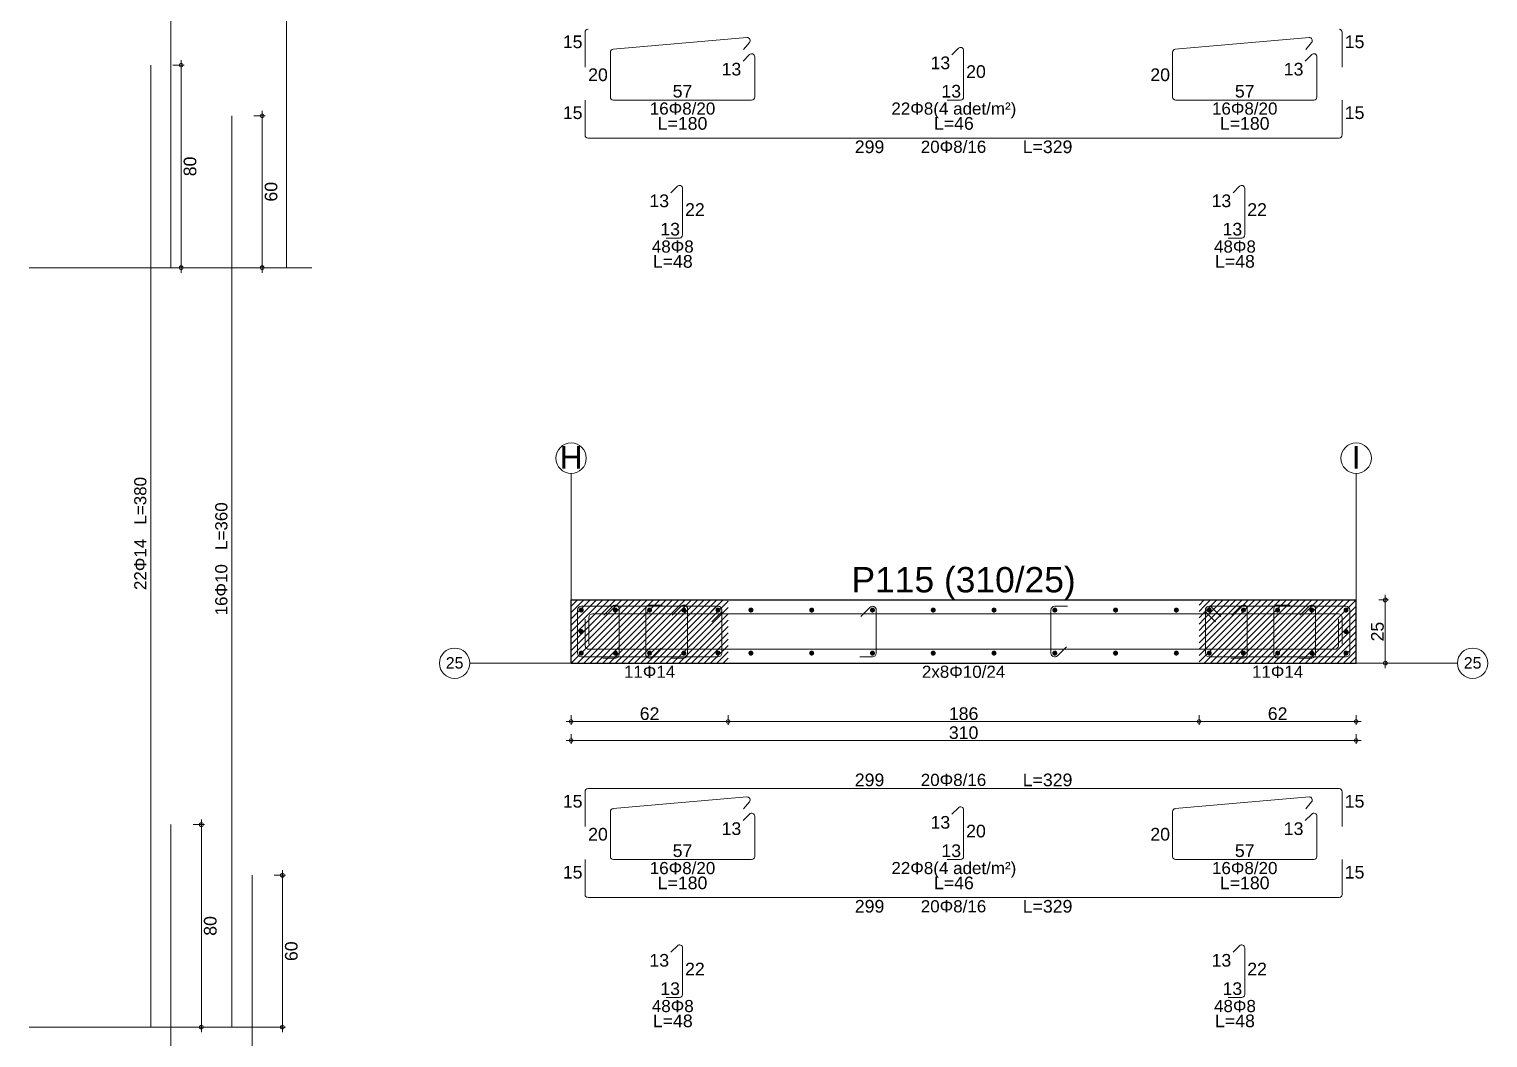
# Model space of a CAD drawing. Header units: millimetres. Extents: x 2232 to 85269, y -3593 to 5869.
# Drawn here: x 80490 to 81354, y -239 to 358 of the extents above; entities that cross this region are included whole.
import ezdxf

# ---------------------------------------------------------------- set-up
doc = ezdxf.new("R2010")
doc.units = ezdxf.units.MM
doc.linetypes.add('CENTER2', pattern=[112.5, 75, -12.5, 12.5, -12.5])
for name, color, linetype in [('Donatı Topl. Uzun. Yazısı', 7, 'Continuous'), ('Donatı Uz. Yazısı', 7, 'Continuous'), ('Donatı Yazısı', 7, 'Continuous'), ('Donatı Çizgisi', 7, 'Continuous'), ('Panel', 7, 'Continuous'), ('Standart', 7, 'Continuous'), ('Ölçülendirme', 7, 'Continuous')]:
    doc.layers.add(name, color=color, linetype=linetype)
doc.styles.add('arial_1_18', font='arial.ttf', dxfattribs={"height": 0.2})

# ---------------------------------------------------------------- blocks, each defined once
blk = doc.blocks.new('IDE824Entity7259')
at = {"layer": 'Donatı Çizgisi', "linetype": 'Continuous', "lineweight": 5}
h = blk.add_hatch(color=5, dxfattribs=at)
edge = h.paths.add_edge_path(flags=0)
edge.add_arc((11958.43, 1110), 1, 0, 360)
h = blk.add_hatch(color=5, dxfattribs=at)
edge = h.paths.add_edge_path(flags=0)
edge.add_arc((11971.93, 1110), 1, 0, 360)
h = blk.add_hatch(color=5, dxfattribs=at)
edge = h.paths.add_edge_path(flags=0)
edge.add_arc((11985.43, 1110), 1, 0, 360)
h = blk.add_hatch(color=5, dxfattribs=at)
edge = h.paths.add_edge_path(flags=0)
edge.add_arc((11998.93, 1110), 1, 0, 360)
h = blk.add_hatch(color=5, dxfattribs=at)
edge = h.paths.add_edge_path(flags=0)
edge.add_arc((12012.43, 1110), 1, 0, 360)
h = blk.add_hatch(color=5, dxfattribs=at)
edge = h.paths.add_edge_path(flags=0)
edge.add_arc((12025.43, 1110), 1, 0, 360)
h = blk.add_hatch(color=5, dxfattribs=at)
edge = h.paths.add_edge_path(flags=0)
edge.add_arc((12049.43, 1110), 1, 0, 360)
h = blk.add_hatch(color=5, dxfattribs=at)
edge = h.paths.add_edge_path(flags=0)
edge.add_arc((12073.43, 1110), 1, 0, 360)
h = blk.add_hatch(color=5, dxfattribs=at)
edge = h.paths.add_edge_path(flags=0)
edge.add_arc((12097.43, 1110), 1, 0, 360)
h = blk.add_hatch(color=5, dxfattribs=at)
edge = h.paths.add_edge_path(flags=0)
edge.add_arc((12121.43, 1110), 1, 0, 360)
h = blk.add_hatch(color=5, dxfattribs=at)
edge = h.paths.add_edge_path(flags=0)
edge.add_arc((12145.43, 1110), 1, 0, 360)
h = blk.add_hatch(color=5, dxfattribs=at)
edge = h.paths.add_edge_path(flags=0)
edge.add_arc((12169.43, 1110), 1, 0, 360)
h = blk.add_hatch(color=5, dxfattribs=at)
edge = h.paths.add_edge_path(flags=0)
edge.add_arc((12193.43, 1110), 1, 0, 360)
h = blk.add_hatch(color=5, dxfattribs=at)
edge = h.paths.add_edge_path(flags=0)
edge.add_arc((12206.43, 1110), 1, 0, 360)
h = blk.add_hatch(color=5, dxfattribs=at)
edge = h.paths.add_edge_path(flags=0)
edge.add_arc((12219.93, 1110), 1, 0, 360)
h = blk.add_hatch(color=5, dxfattribs=at)
edge = h.paths.add_edge_path(flags=0)
edge.add_arc((12233.43, 1110), 1, 0, 360)
h = blk.add_hatch(color=5, dxfattribs=at)
edge = h.paths.add_edge_path(flags=0)
edge.add_arc((12246.93, 1110), 1, 0, 360)
h = blk.add_hatch(color=5, dxfattribs=at)
edge = h.paths.add_edge_path(flags=0)
edge.add_arc((12260.43, 1110), 1, 0, 360)
h = blk.add_hatch(color=5, dxfattribs=at)
edge = h.paths.add_edge_path(flags=0)
edge.add_arc((11958.43, 1101.5), 1, 0, 360)
h = blk.add_hatch(color=5, dxfattribs=at)
edge = h.paths.add_edge_path(flags=0)
edge.add_arc((12260.43, 1101.5), 1, 0, 360)
h = blk.add_hatch(color=5, dxfattribs=at)
edge = h.paths.add_edge_path(flags=0)
edge.add_arc((11958.43, 1093), 1, 0, 360)
h = blk.add_hatch(color=5, dxfattribs=at)
edge = h.paths.add_edge_path(flags=0)
edge.add_arc((11971.93, 1093), 1, 0, 360)
h = blk.add_hatch(color=5, dxfattribs=at)
edge = h.paths.add_edge_path(flags=0)
edge.add_arc((11985.43, 1093), 1, 0, 360)
h = blk.add_hatch(color=5, dxfattribs=at)
edge = h.paths.add_edge_path(flags=0)
edge.add_arc((11998.93, 1093), 1, 0, 360)
h = blk.add_hatch(color=5, dxfattribs=at)
edge = h.paths.add_edge_path(flags=0)
edge.add_arc((12012.43, 1093), 1, 0, 360)
h = blk.add_hatch(color=5, dxfattribs=at)
edge = h.paths.add_edge_path(flags=0)
edge.add_arc((12025.43, 1093), 1, 0, 360)
h = blk.add_hatch(color=5, dxfattribs=at)
edge = h.paths.add_edge_path(flags=0)
edge.add_arc((12049.43, 1093), 1, 0, 360)
h = blk.add_hatch(color=5, dxfattribs=at)
edge = h.paths.add_edge_path(flags=0)
edge.add_arc((12073.43, 1093), 1, 0, 360)
h = blk.add_hatch(color=5, dxfattribs=at)
edge = h.paths.add_edge_path(flags=0)
edge.add_arc((12097.43, 1093), 1, 0, 360)
h = blk.add_hatch(color=5, dxfattribs=at)
edge = h.paths.add_edge_path(flags=0)
edge.add_arc((12121.43, 1093), 1, 0, 360)
h = blk.add_hatch(color=5, dxfattribs=at)
edge = h.paths.add_edge_path(flags=0)
edge.add_arc((12145.43, 1093), 1, 0, 360)
h = blk.add_hatch(color=5, dxfattribs=at)
edge = h.paths.add_edge_path(flags=0)
edge.add_arc((12169.43, 1093), 1, 0, 360)
h = blk.add_hatch(color=5, dxfattribs=at)
edge = h.paths.add_edge_path(flags=0)
edge.add_arc((12193.43, 1093), 1, 0, 360)
h = blk.add_hatch(color=5, dxfattribs=at)
edge = h.paths.add_edge_path(flags=0)
edge.add_arc((12206.43, 1093), 1, 0, 360)
h = blk.add_hatch(color=5, dxfattribs=at)
edge = h.paths.add_edge_path(flags=0)
edge.add_arc((12219.93, 1093), 1, 0, 360)
h = blk.add_hatch(color=5, dxfattribs=at)
edge = h.paths.add_edge_path(flags=0)
edge.add_arc((12233.43, 1093), 1, 0, 360)
h = blk.add_hatch(color=5, dxfattribs=at)
edge = h.paths.add_edge_path(flags=0)
edge.add_arc((12246.93, 1093), 1, 0, 360)
h = blk.add_hatch(color=5, dxfattribs=at)
edge = h.paths.add_edge_path(flags=0)
edge.add_arc((12260.43, 1093), 1, 0, 360)
at = {"layer": 'Donatı Çizgisi', "color": 5, "linetype": 'Continuous', "lineweight": 5}
for points in [[(11796.43, 1245.24), (11796.43, 1540.24)], [(11842.03, 1245.24), (11842.03, 1540.24)], [(11788.43, 945.24), (11788.43, 1325.24)], [(11820.43, 945.24), (11820.43, 1305.24)], [(11796.43, 545.24), (11796.43, 1025.24)], [(11828.43, 545.24), (11828.43, 1005.24)]]:
    blk.add_lwpolyline(points, dxfattribs=at)
at = {"layer": 'Donatı Çizgisi', "color": 1, "linetype": 'Continuous', "lineweight": 5}
for points in [[(11959.93, 1324.46), (11959.93, 1338.26)], [(12258.93, 1324.46), (12258.93, 1338.26)], [(11971.02, 1331.56), (12023.82, 1336.19)], [(12022.53, 1331.46), (12024.85, 1334.22)], [(12104.83, 1329.36), (12107.38, 1331.91)], [(12109.43, 1312.66), (12109.43, 1331.06)], [(12193.02, 1331.56), (12245.82, 1336.19)], [(12244.53, 1331.46), (12246.85, 1334.22)], [(11969.93, 1312.66), (11969.93, 1330.36)], [(12022.33, 1326.86), (12024.88, 1329.41)], [(12026.93, 1312.66), (12026.93, 1328.56)], [(12191.93, 1312.66), (12191.93, 1330.36)], [(12244.33, 1326.86), (12246.88, 1329.41)], [(12248.93, 1312.66), (12248.93, 1328.56)], [(11959.93, 1297.66), (11959.93, 1311.46)], [(11971.13, 1311.46), (12025.73, 1311.46)], [(12102.93, 1311.46), (12108.23, 1311.46)], [(12193.13, 1311.46), (12247.73, 1311.46)], [(12258.93, 1297.66), (12258.93, 1311.46)], [(11961.13, 1296.46), (12257.73, 1296.46)], [(11993.83, 1274.86), (11996.38, 1277.41)], [(11998.43, 1258.16), (11998.43, 1276.56)], [(12215.83, 1274.86), (12218.38, 1277.41)], [(12220.43, 1258.16), (12220.43, 1276.56)], [(11991.93, 1256.96), (11997.23, 1256.96)], [(12213.93, 1256.96), (12219.23, 1256.96)], [(11985.43, 1112), (11990.43, 1112)], [(12233.43, 1112), (12238.43, 1112)], [(11956.93, 1093), (11956.93, 1110)], [(11958.43, 1111.5), (12012.43, 1111.5)], [(11959.93, 1096), (11959.93, 1106.4)], [(11961.43, 1096.6), (11961.43, 1107)], [(11962.93, 1108.5), (12257.43, 1108.5)], [(11967.33, 1108.03), (11970.86, 1111.56)], [(11973.43, 1092.5), (11973.43, 1110.5)], [(11983.93, 1092.5), (11983.93, 1110.5)], [(11994.33, 1108.03), (11997.86, 1111.56)], [(12000.43, 1092.5), (12000.43, 1110.5)], [(12007.83, 1107.53), (12011.36, 1111.06)], [(12009.95, 1105.4), (12013.49, 1108.94)], [(12013.93, 1093), (12013.93, 1110)], [(12068.83, 1107.53), (12072.36, 1111.06)], [(12074.93, 1093), (12074.93, 1110)], [(12143.93, 1093), (12143.93, 1110)], [(12145.43, 1111.5), (12150.43, 1111.5)], [(12204.93, 1093), (12204.93, 1110)], [(12205.36, 1108.94), (12208.9, 1105.4)], [(12206.43, 1111.5), (12260.43, 1111.5)], [(12207.49, 1111.06), (12211.02, 1107.53)], [(12215.33, 1108.03), (12218.86, 1111.56)], [(12221.43, 1092.5), (12221.43, 1110.5)], [(12231.93, 1092.5), (12231.93, 1110.5)], [(12242.33, 1108.03), (12245.86, 1111.56)], [(12248.43, 1092.5), (12248.43, 1110.5)], [(12257.43, 1096), (12257.43, 1106.4)], [(12258.93, 1096.6), (12258.93, 1107)], [(12261.93, 1093), (12261.93, 1110)], [(11961.43, 1094.5), (12255.93, 1094.5)], [(11986.49, 1091.44), (11990.02, 1094.97)], [(12146.49, 1091.94), (12150.02, 1095.47)], [(12234.49, 1091.44), (12238.02, 1094.97)], [(11958.43, 1091.5), (12012.43, 1091.5)], [(11966.93, 1091), (11971.93, 1091)], [(11993.93, 1091), (11998.93, 1091)], [(12068.43, 1091.5), (12073.43, 1091.5)], [(12206.43, 1091.5), (12260.43, 1091.5)], [(12214.93, 1091), (12219.93, 1091)], [(12241.93, 1091), (12246.93, 1091)], [(11959.93, 1024.46), (11959.93, 1038.26)], [(11961.13, 1039.46), (12257.73, 1039.46)], [(12258.93, 1024.46), (12258.93, 1038.26)], [(11971.02, 1031.56), (12023.82, 1036.19)], [(12022.53, 1031.46), (12024.85, 1034.22)], [(12104.83, 1029.36), (12107.38, 1031.91)], [(12109.43, 1012.66), (12109.43, 1031.06)], [(12193.02, 1031.56), (12245.82, 1036.19)], [(12244.53, 1031.46), (12246.85, 1034.22)], [(11969.93, 1012.66), (11969.93, 1030.36)], [(12022.33, 1026.86), (12024.88, 1029.41)], [(12026.93, 1012.66), (12026.93, 1028.56)], [(12191.93, 1012.66), (12191.93, 1030.36)], [(12244.33, 1026.86), (12246.88, 1029.41)], [(12248.93, 1012.66), (12248.93, 1028.56)], [(11959.93, 997.66), (11959.93, 1011.46)], [(11971.13, 1011.46), (12025.73, 1011.46)], [(12102.93, 1011.46), (12108.23, 1011.46)], [(12193.13, 1011.46), (12247.73, 1011.46)], [(12258.93, 997.66), (12258.93, 1011.46)], [(11961.13, 996.46), (12257.73, 996.46)], [(11993.83, 974.86), (11996.38, 977.41)], [(11998.43, 958.16), (11998.43, 976.56)], [(12215.83, 974.86), (12218.38, 977.41)], [(12220.43, 958.16), (12220.43, 976.56)], [(11991.93, 956.96), (11997.23, 956.96)], [(12213.93, 956.96), (12219.23, 956.96)]]:
    blk.add_lwpolyline(points, dxfattribs=at)
for centre, radius, start, end in [((11961.13, 1338.26), 1.2, 90, 180), ((12257.73, 1338.26), 1.2, 0, 90), ((11971.13, 1330.36), 1.2, 95.01311, 180), ((12023.93, 1334.99), 1.2, 320.01311, 95.01311), ((12108.23, 1331.06), 1.2, 0, 135), ((12193.13, 1330.36), 1.2, 95.01311, 180), ((12245.93, 1334.99), 1.2, 320.01311, 95.01311), ((12025.73, 1328.56), 1.2, 0, 135), ((12247.73, 1328.56), 1.2, 0, 135), ((11971.13, 1312.66), 1.2, 180, 270), ((12025.73, 1312.66), 1.2, 270, 0), ((12108.23, 1312.66), 1.2, 270, 0), ((12193.13, 1312.66), 1.2, 180, 270), ((12247.73, 1312.66), 1.2, 270, 0), ((11961.13, 1297.66), 1.2, 180, 270), ((12257.73, 1297.66), 1.2, 270, 0), ((11997.23, 1276.56), 1.2, 0, 135), ((12219.23, 1276.56), 1.2, 0, 135), ((11997.23, 1258.16), 1.2, 270, 0), ((12219.23, 1258.16), 1.2, 270, 0), ((11971.93, 1110.5), 1.5, 0, 135), ((11985.43, 1110.5), 1.5, 90, 180), ((11998.93, 1110.5), 1.5, 0, 135), ((12219.93, 1110.5), 1.5, 0, 135), ((12233.43, 1110.5), 1.5, 90, 180), ((12246.93, 1110.5), 1.5, 0, 135), ((11958.43, 1110), 1.5, 90, 180), ((11962.93, 1107), 1.5, 90, 180), ((12012.43, 1110), 1.5, 360, 135), ((12012.43, 1110), 1.5, 315, 90), ((12073.43, 1110), 1.5, 0, 135), ((12145.43, 1110), 1.5, 90, 180), ((12206.43, 1110), 1.5, 90, 225), ((12206.43, 1110), 1.5, 45, 180), ((12257.43, 1107), 1.5, 0, 90), ((12260.43, 1110), 1.5, 0, 90), ((11961.43, 1096), 1.5, 180, 270), ((12255.93, 1096), 1.5, 270, 0), ((11958.43, 1093), 1.5, 180, 270), ((11971.93, 1092.5), 1.5, 270, 0), ((11985.43, 1092.5), 1.5, 180, 315), ((11998.93, 1092.5), 1.5, 270, 0), ((12012.43, 1093), 1.5, 270, 360), ((12073.43, 1093), 1.5, 270, 0), ((12145.43, 1093), 1.5, 180, 315), ((12206.43, 1093), 1.5, 180, 270), ((12219.93, 1092.5), 1.5, 270, 0), ((12233.43, 1092.5), 1.5, 180, 315), ((12246.93, 1092.5), 1.5, 270, 0), ((12260.43, 1093), 1.5, 270, 0), ((11961.13, 1038.26), 1.2, 90, 180), ((12257.73, 1038.26), 1.2, 0, 90), ((11971.13, 1030.36), 1.2, 95.01311, 180), ((12023.93, 1034.99), 1.2, 320.01311, 95.01311), ((12108.23, 1031.06), 1.2, 0, 135), ((12193.13, 1030.36), 1.2, 95.01311, 180), ((12245.93, 1034.99), 1.2, 320.01311, 95.01311), ((12025.73, 1028.56), 1.2, 0, 135), ((12247.73, 1028.56), 1.2, 0, 135), ((11971.13, 1012.66), 1.2, 180, 270), ((12025.73, 1012.66), 1.2, 270, 0), ((12108.23, 1012.66), 1.2, 270, 0), ((12193.13, 1012.66), 1.2, 180, 270), ((12247.73, 1012.66), 1.2, 270, 0), ((11961.13, 997.66), 1.2, 180, 270), ((12257.73, 997.66), 1.2, 270, 0), ((11997.23, 976.56), 1.2, 0, 135), ((12219.23, 976.56), 1.2, 0, 135), ((11997.23, 958.16), 1.2, 270, 0), ((12219.23, 958.16), 1.2, 270, 0)]:
    blk.add_arc(centre, radius, start, end, dxfattribs=at)
at = {"layer": 'Panel', "color": 1, "linetype": 'Continuous', "lineweight": 5}
for points in [[(11740.43, 1245.24), (11852.03, 1245.24)], [(11740.43, 945.24), (11840.43, 945.24)]]:
    blk.add_lwpolyline(points, dxfattribs=at)
at = {"layer": 'Panel', "color": 250, "linetype": 'CENTER2', "lineweight": 5}
for points in [[(11954.43, 1114), (11954.43, 1164)], [(12264.43, 1114), (12264.43, 1164)], [(11914.43, 1089), (11954.43, 1089)], [(12264.43, 1089), (12304.43, 1089)]]:
    blk.add_lwpolyline(points, dxfattribs=at)
at = {"layer": 'Panel', "color": 251, "linetype": 'Continuous', "lineweight": -3}
for points in [[(11954.43, 1109), (11959.43, 1114)], [(11954.43, 1111.5), (11956.93, 1114)], [(11959.43, 1109), (11964.43, 1114)], [(11959.43, 1111.5), (11961.93, 1114)], [(11964.43, 1109), (11969.43, 1114)], [(11964.43, 1111.5), (11966.93, 1114)], [(11969.43, 1109), (11974.43, 1114)], [(11969.43, 1111.5), (11971.93, 1114)], [(11974.43, 1109), (11979.43, 1114)], [(11974.43, 1111.5), (11976.93, 1114)], [(11979.43, 1109), (11984.43, 1114)], [(11979.43, 1111.5), (11981.93, 1114)], [(11984.43, 1109), (11989.43, 1114)], [(11984.43, 1111.5), (11986.93, 1114)], [(11989.43, 1109), (11994.43, 1114)], [(11989.43, 1111.5), (11991.93, 1114)], [(11994.43, 1109), (11999.43, 1114)], [(11994.43, 1111.5), (11996.93, 1114)], [(11999.43, 1109), (12004.43, 1114)], [(11999.43, 1111.5), (12001.93, 1114)], [(12004.43, 1109), (12009.43, 1114)], [(12004.43, 1111.5), (12006.93, 1114)], [(12009.43, 1109), (12014.43, 1114)], [(12009.43, 1111.5), (12011.93, 1114)], [(12014.43, 1111.5), (12016.43, 1113.5)], [(12202.43, 1112), (12204.43, 1114)], [(12204.43, 1109), (12209.43, 1114)], [(12204.43, 1111.5), (12206.93, 1114)], [(12209.43, 1109), (12214.43, 1114)], [(12209.43, 1111.5), (12211.93, 1114)], [(12214.43, 1109), (12219.43, 1114)], [(12214.43, 1111.5), (12216.93, 1114)], [(12219.43, 1109), (12224.43, 1114)], [(12219.43, 1111.5), (12221.93, 1114)], [(12224.43, 1109), (12229.43, 1114)], [(12224.43, 1111.5), (12226.93, 1114)], [(12229.43, 1109), (12234.43, 1114)], [(12229.43, 1111.5), (12231.93, 1114)], [(12234.43, 1109), (12239.43, 1114)], [(12234.43, 1111.5), (12236.93, 1114)], [(12239.43, 1109), (12244.43, 1114)], [(12239.43, 1111.5), (12241.93, 1114)], [(12244.43, 1109), (12249.43, 1114)], [(12244.43, 1111.5), (12246.93, 1114)], [(12249.43, 1109), (12254.43, 1114)], [(12249.43, 1111.5), (12251.93, 1114)], [(12254.43, 1109), (12259.43, 1114)], [(12254.43, 1111.5), (12256.93, 1114)], [(12259.43, 1109), (12264.43, 1114)], [(12259.43, 1111.5), (12261.93, 1114)], [(11954.43, 1104), (11959.43, 1109)], [(11954.43, 1106.5), (11956.93, 1109)], [(11956.93, 1109), (11959.43, 1111.5)], [(11956.93, 1104), (11959.43, 1106.5)], [(11959.43, 1104), (11964.43, 1109)], [(11959.43, 1106.5), (11961.93, 1109)], [(11961.93, 1109), (11964.43, 1111.5)], [(11961.93, 1104), (11964.43, 1106.5)], [(11964.43, 1104), (11969.43, 1109)], [(11964.43, 1106.5), (11966.93, 1109)], [(11966.93, 1109), (11969.43, 1111.5)], [(11966.93, 1104), (11969.43, 1106.5)], [(11969.43, 1104), (11974.43, 1109)], [(11969.43, 1106.5), (11971.93, 1109)], [(11971.93, 1109), (11974.43, 1111.5)], [(11971.93, 1104), (11974.43, 1106.5)], [(11974.43, 1104), (11979.43, 1109)], [(11974.43, 1106.5), (11976.93, 1109)], [(11976.93, 1109), (11979.43, 1111.5)], [(11976.93, 1104), (11979.43, 1106.5)], [(11979.43, 1104), (11984.43, 1109)], [(11979.43, 1106.5), (11981.93, 1109)], [(11981.93, 1109), (11984.43, 1111.5)], [(11981.93, 1104), (11984.43, 1106.5)], [(11984.43, 1104), (11989.43, 1109)], [(11984.43, 1106.5), (11986.93, 1109)], [(11986.93, 1109), (11989.43, 1111.5)], [(11986.93, 1104), (11989.43, 1106.5)], [(11989.43, 1104), (11994.43, 1109)], [(11989.43, 1106.5), (11991.93, 1109)], [(11991.93, 1109), (11994.43, 1111.5)], [(11991.93, 1104), (11994.43, 1106.5)], [(11994.43, 1104), (11999.43, 1109)], [(11994.43, 1106.5), (11996.93, 1109)], [(11996.93, 1109), (11999.43, 1111.5)], [(11996.93, 1104), (11999.43, 1106.5)], [(11999.43, 1104), (12004.43, 1109)], [(11999.43, 1106.5), (12001.93, 1109)], [(12001.93, 1109), (12004.43, 1111.5)], [(12001.93, 1104), (12004.43, 1106.5)], [(12004.43, 1104), (12009.43, 1109)], [(12004.43, 1106.5), (12006.93, 1109)], [(12006.93, 1109), (12009.43, 1111.5)], [(12006.93, 1104), (12009.43, 1106.5)], [(12009.43, 1104), (12014.43, 1109)], [(12009.43, 1106.5), (12011.93, 1109)], [(12011.93, 1109), (12014.43, 1111.5)], [(12011.93, 1104), (12014.43, 1106.5)], [(12014.43, 1109), (12016.43, 1111)], [(12014.43, 1106.5), (12016.43, 1108.5)], [(12014.43, 1104), (12016.43, 1106)], [(12202.43, 1109.5), (12204.43, 1111.5)], [(12202.43, 1107), (12204.43, 1109)], [(12202.43, 1104.5), (12204.43, 1106.5)], [(12204.43, 1104), (12209.43, 1109)], [(12204.43, 1106.5), (12206.93, 1109)], [(12206.93, 1109), (12209.43, 1111.5)], [(12206.93, 1104), (12209.43, 1106.5)], [(12209.43, 1104), (12214.43, 1109)], [(12209.43, 1106.5), (12211.93, 1109)], [(12211.93, 1109), (12214.43, 1111.5)], [(12211.93, 1104), (12214.43, 1106.5)], [(12214.43, 1104), (12219.43, 1109)], [(12214.43, 1106.5), (12216.93, 1109)], [(12216.93, 1109), (12219.43, 1111.5)], [(12216.93, 1104), (12219.43, 1106.5)], [(12219.43, 1104), (12224.43, 1109)], [(12219.43, 1106.5), (12221.93, 1109)], [(12221.93, 1109), (12224.43, 1111.5)], [(12221.93, 1104), (12224.43, 1106.5)], [(12224.43, 1104), (12229.43, 1109)], [(12224.43, 1106.5), (12226.93, 1109)], [(12226.93, 1109), (12229.43, 1111.5)], [(12226.93, 1104), (12229.43, 1106.5)], [(12229.43, 1104), (12234.43, 1109)], [(12229.43, 1106.5), (12231.93, 1109)], [(12231.93, 1109), (12234.43, 1111.5)], [(12231.93, 1104), (12234.43, 1106.5)], [(12234.43, 1104), (12239.43, 1109)], [(12234.43, 1106.5), (12236.93, 1109)], [(12236.93, 1109), (12239.43, 1111.5)], [(12236.93, 1104), (12239.43, 1106.5)], [(12239.43, 1104), (12244.43, 1109)], [(12239.43, 1106.5), (12241.93, 1109)], [(12241.93, 1109), (12244.43, 1111.5)], [(12241.93, 1104), (12244.43, 1106.5)], [(12244.43, 1104), (12249.43, 1109)], [(12244.43, 1106.5), (12246.93, 1109)], [(12246.93, 1109), (12249.43, 1111.5)], [(12246.93, 1104), (12249.43, 1106.5)], [(12249.43, 1104), (12254.43, 1109)], [(12249.43, 1106.5), (12251.93, 1109)], [(12251.93, 1109), (12254.43, 1111.5)], [(12251.93, 1104), (12254.43, 1106.5)], [(12254.43, 1104), (12259.43, 1109)], [(12254.43, 1106.5), (12256.93, 1109)], [(12256.93, 1109), (12259.43, 1111.5)], [(12256.93, 1104), (12259.43, 1106.5)], [(12259.43, 1104), (12264.43, 1109)], [(12259.43, 1106.5), (12261.93, 1109)], [(12261.93, 1109), (12264.43, 1111.5)], [(12261.93, 1104), (12264.43, 1106.5)], [(11954.43, 1099), (11959.43, 1104)], [(11954.43, 1101.5), (11956.93, 1104)], [(11956.93, 1099), (11959.43, 1101.5)], [(11959.43, 1099), (11964.43, 1104)], [(11959.43, 1101.5), (11961.93, 1104)], [(11961.93, 1099), (11964.43, 1101.5)], [(11964.43, 1099), (11969.43, 1104)], [(11964.43, 1101.5), (11966.93, 1104)], [(11966.93, 1099), (11969.43, 1101.5)], [(11969.43, 1099), (11974.43, 1104)], [(11969.43, 1101.5), (11971.93, 1104)], [(11971.93, 1099), (11974.43, 1101.5)], [(11974.43, 1099), (11979.43, 1104)], [(11974.43, 1101.5), (11976.93, 1104)], [(11976.93, 1099), (11979.43, 1101.5)], [(11979.43, 1099), (11984.43, 1104)], [(11979.43, 1101.5), (11981.93, 1104)], [(11981.93, 1099), (11984.43, 1101.5)], [(11984.43, 1099), (11989.43, 1104)], [(11984.43, 1101.5), (11986.93, 1104)], [(11986.93, 1099), (11989.43, 1101.5)], [(11989.43, 1099), (11994.43, 1104)], [(11989.43, 1101.5), (11991.93, 1104)], [(11991.93, 1099), (11994.43, 1101.5)], [(11994.43, 1099), (11999.43, 1104)], [(11994.43, 1101.5), (11996.93, 1104)], [(11996.93, 1099), (11999.43, 1101.5)], [(11999.43, 1099), (12004.43, 1104)], [(11999.43, 1101.5), (12001.93, 1104)], [(12001.93, 1099), (12004.43, 1101.5)], [(12004.43, 1099), (12009.43, 1104)], [(12004.43, 1101.5), (12006.93, 1104)], [(12006.93, 1099), (12009.43, 1101.5)], [(12009.43, 1099), (12014.43, 1104)], [(12009.43, 1101.5), (12011.93, 1104)], [(12011.93, 1099), (12014.43, 1101.5)], [(12014.43, 1101.5), (12016.43, 1103.5)], [(12014.43, 1099), (12016.43, 1101)], [(12202.43, 1102), (12204.43, 1104)], [(12202.43, 1099.5), (12204.43, 1101.5)], [(12204.43, 1099), (12209.43, 1104)], [(12204.43, 1101.5), (12206.93, 1104)], [(12206.93, 1099), (12209.43, 1101.5)], [(12209.43, 1099), (12214.43, 1104)], [(12209.43, 1101.5), (12211.93, 1104)], [(12211.93, 1099), (12214.43, 1101.5)], [(12214.43, 1099), (12219.43, 1104)], [(12214.43, 1101.5), (12216.93, 1104)], [(12216.93, 1099), (12219.43, 1101.5)], [(12219.43, 1099), (12224.43, 1104)], [(12219.43, 1101.5), (12221.93, 1104)], [(12221.93, 1099), (12224.43, 1101.5)], [(12224.43, 1099), (12229.43, 1104)], [(12224.43, 1101.5), (12226.93, 1104)], [(12226.93, 1099), (12229.43, 1101.5)], [(12229.43, 1099), (12234.43, 1104)], [(12229.43, 1101.5), (12231.93, 1104)], [(12231.93, 1099), (12234.43, 1101.5)], [(12234.43, 1099), (12239.43, 1104)], [(12234.43, 1101.5), (12236.93, 1104)], [(12236.93, 1099), (12239.43, 1101.5)], [(12239.43, 1099), (12244.43, 1104)], [(12239.43, 1101.5), (12241.93, 1104)], [(12241.93, 1099), (12244.43, 1101.5)], [(12244.43, 1099), (12249.43, 1104)], [(12244.43, 1101.5), (12246.93, 1104)], [(12246.93, 1099), (12249.43, 1101.5)], [(12249.43, 1099), (12254.43, 1104)], [(12249.43, 1101.5), (12251.93, 1104)], [(12251.93, 1099), (12254.43, 1101.5)], [(12254.43, 1099), (12259.43, 1104)], [(12254.43, 1101.5), (12256.93, 1104)], [(12256.93, 1099), (12259.43, 1101.5)], [(12259.43, 1099), (12264.43, 1104)], [(12259.43, 1101.5), (12261.93, 1104)], [(12261.93, 1099), (12264.43, 1101.5)], [(11954.43, 1094), (11959.43, 1099)], [(11954.43, 1096.5), (11956.93, 1099)], [(11956.93, 1094), (11959.43, 1096.5)], [(11959.43, 1094), (11964.43, 1099)], [(11959.43, 1096.5), (11961.93, 1099)], [(11961.93, 1094), (11964.43, 1096.5)], [(11964.43, 1094), (11969.43, 1099)], [(11964.43, 1096.5), (11966.93, 1099)], [(11966.93, 1094), (11969.43, 1096.5)], [(11969.43, 1094), (11974.43, 1099)], [(11969.43, 1096.5), (11971.93, 1099)], [(11971.93, 1094), (11974.43, 1096.5)], [(11974.43, 1094), (11979.43, 1099)], [(11974.43, 1096.5), (11976.93, 1099)], [(11976.93, 1094), (11979.43, 1096.5)], [(11979.43, 1094), (11984.43, 1099)], [(11979.43, 1096.5), (11981.93, 1099)], [(11981.93, 1094), (11984.43, 1096.5)], [(11984.43, 1094), (11989.43, 1099)], [(11984.43, 1096.5), (11986.93, 1099)], [(11986.93, 1094), (11989.43, 1096.5)], [(11989.43, 1094), (11994.43, 1099)], [(11989.43, 1096.5), (11991.93, 1099)], [(11991.93, 1094), (11994.43, 1096.5)], [(11994.43, 1094), (11999.43, 1099)], [(11994.43, 1096.5), (11996.93, 1099)], [(11996.93, 1094), (11999.43, 1096.5)], [(11999.43, 1094), (12004.43, 1099)], [(11999.43, 1096.5), (12001.93, 1099)], [(12001.93, 1094), (12004.43, 1096.5)], [(12004.43, 1094), (12009.43, 1099)], [(12004.43, 1096.5), (12006.93, 1099)], [(12006.93, 1094), (12009.43, 1096.5)], [(12009.43, 1094), (12014.43, 1099)], [(12009.43, 1096.5), (12011.93, 1099)], [(12011.93, 1094), (12014.43, 1096.5)], [(12014.43, 1096.5), (12016.43, 1098.5)], [(12014.43, 1094), (12016.43, 1096)], [(12202.43, 1097), (12204.43, 1099)], [(12202.43, 1094.5), (12204.43, 1096.5)], [(12204.43, 1094), (12209.43, 1099)], [(12204.43, 1096.5), (12206.93, 1099)], [(12206.93, 1094), (12209.43, 1096.5)], [(12209.43, 1094), (12214.43, 1099)], [(12209.43, 1096.5), (12211.93, 1099)], [(12211.93, 1094), (12214.43, 1096.5)], [(12214.43, 1094), (12219.43, 1099)], [(12214.43, 1096.5), (12216.93, 1099)], [(12216.93, 1094), (12219.43, 1096.5)], [(12219.43, 1094), (12224.43, 1099)], [(12219.43, 1096.5), (12221.93, 1099)], [(12221.93, 1094), (12224.43, 1096.5)], [(12224.43, 1094), (12229.43, 1099)], [(12224.43, 1096.5), (12226.93, 1099)], [(12226.93, 1094), (12229.43, 1096.5)], [(12229.43, 1094), (12234.43, 1099)], [(12229.43, 1096.5), (12231.93, 1099)], [(12231.93, 1094), (12234.43, 1096.5)], [(12234.43, 1094), (12239.43, 1099)], [(12234.43, 1096.5), (12236.93, 1099)], [(12236.93, 1094), (12239.43, 1096.5)], [(12239.43, 1094), (12244.43, 1099)], [(12239.43, 1096.5), (12241.93, 1099)], [(12241.93, 1094), (12244.43, 1096.5)], [(12244.43, 1094), (12249.43, 1099)], [(12244.43, 1096.5), (12246.93, 1099)], [(12246.93, 1094), (12249.43, 1096.5)], [(12249.43, 1094), (12254.43, 1099)], [(12249.43, 1096.5), (12251.93, 1099)], [(12251.93, 1094), (12254.43, 1096.5)], [(12254.43, 1094), (12259.43, 1099)], [(12254.43, 1096.5), (12256.93, 1099)], [(12256.93, 1094), (12259.43, 1096.5)], [(12259.43, 1094), (12264.43, 1099)], [(12259.43, 1096.5), (12261.93, 1099)], [(12261.93, 1094), (12264.43, 1096.5)], [(11954.43, 1089), (11959.43, 1094)], [(11954.43, 1091.5), (11956.93, 1094)], [(11956.93, 1089), (11959.43, 1091.5)], [(11959.43, 1089), (11964.43, 1094)], [(11959.43, 1091.5), (11961.93, 1094)], [(11961.93, 1089), (11964.43, 1091.5)], [(11964.43, 1089), (11969.43, 1094)], [(11964.43, 1091.5), (11966.93, 1094)], [(11966.93, 1089), (11969.43, 1091.5)], [(11969.43, 1089), (11974.43, 1094)], [(11969.43, 1091.5), (11971.93, 1094)], [(11971.93, 1089), (11974.43, 1091.5)], [(11974.43, 1089), (11979.43, 1094)], [(11974.43, 1091.5), (11976.93, 1094)], [(11976.93, 1089), (11979.43, 1091.5)], [(11979.43, 1089), (11984.43, 1094)], [(11979.43, 1091.5), (11981.93, 1094)], [(11981.93, 1089), (11984.43, 1091.5)], [(11984.43, 1089), (11989.43, 1094)], [(11984.43, 1091.5), (11986.93, 1094)], [(11986.93, 1089), (11989.43, 1091.5)], [(11989.43, 1089), (11994.43, 1094)], [(11989.43, 1091.5), (11991.93, 1094)], [(11991.93, 1089), (11994.43, 1091.5)], [(11994.43, 1089), (11999.43, 1094)], [(11994.43, 1091.5), (11996.93, 1094)], [(11996.93, 1089), (11999.43, 1091.5)], [(11999.43, 1089), (12004.43, 1094)], [(11999.43, 1091.5), (12001.93, 1094)], [(12001.93, 1089), (12004.43, 1091.5)], [(12004.43, 1089), (12009.43, 1094)], [(12004.43, 1091.5), (12006.93, 1094)], [(12006.93, 1089), (12009.43, 1091.5)], [(12009.43, 1089), (12014.43, 1094)], [(12009.43, 1091.5), (12011.93, 1094)], [(12011.93, 1089), (12014.43, 1091.5)], [(12014.43, 1091.5), (12016.43, 1093.5)], [(12014.43, 1089), (12016.43, 1091)], [(12202.43, 1092), (12204.43, 1094)], [(12202.43, 1089.5), (12204.43, 1091.5)], [(12204.43, 1089), (12209.43, 1094)], [(12204.43, 1091.5), (12206.93, 1094)], [(12206.93, 1089), (12209.43, 1091.5)], [(12209.43, 1089), (12214.43, 1094)], [(12209.43, 1091.5), (12211.93, 1094)], [(12211.93, 1089), (12214.43, 1091.5)], [(12214.43, 1089), (12219.43, 1094)], [(12214.43, 1091.5), (12216.93, 1094)], [(12216.93, 1089), (12219.43, 1091.5)], [(12219.43, 1089), (12224.43, 1094)], [(12219.43, 1091.5), (12221.93, 1094)], [(12221.93, 1089), (12224.43, 1091.5)], [(12224.43, 1089), (12229.43, 1094)], [(12224.43, 1091.5), (12226.93, 1094)], [(12226.93, 1089), (12229.43, 1091.5)], [(12229.43, 1089), (12234.43, 1094)], [(12229.43, 1091.5), (12231.93, 1094)], [(12231.93, 1089), (12234.43, 1091.5)], [(12234.43, 1089), (12239.43, 1094)], [(12234.43, 1091.5), (12236.93, 1094)], [(12236.93, 1089), (12239.43, 1091.5)], [(12239.43, 1089), (12244.43, 1094)], [(12239.43, 1091.5), (12241.93, 1094)], [(12241.93, 1089), (12244.43, 1091.5)], [(12244.43, 1089), (12249.43, 1094)], [(12244.43, 1091.5), (12246.93, 1094)], [(12246.93, 1089), (12249.43, 1091.5)], [(12249.43, 1089), (12254.43, 1094)], [(12249.43, 1091.5), (12251.93, 1094)], [(12251.93, 1089), (12254.43, 1091.5)], [(12254.43, 1089), (12259.43, 1094)], [(12254.43, 1091.5), (12256.93, 1094)], [(12256.93, 1089), (12259.43, 1091.5)], [(12259.43, 1089), (12264.43, 1094)], [(12259.43, 1091.5), (12261.93, 1094)], [(12261.93, 1089), (12264.43, 1091.5)]]:
    blk.add_lwpolyline(points, dxfattribs=at)
at = {"layer": 'Panel', "color": 33, "linetype": 'Continuous', "lineweight": -3}
for points in [[(11954.43, 1114), (12264.43, 1114)], [(11954.43, 1089), (11954.43, 1114)], [(12264.43, 1089), (12264.43, 1114)], [(11954.43, 1089), (12264.43, 1089)]]:
    blk.add_lwpolyline(points, dxfattribs=at)
at = {"layer": 'Panel', "color": 30, "linetype": 'Continuous', "lineweight": 5}
for centre in [(11954.43, 1170), (12264.43, 1170), (11908.43, 1089), (12310.43, 1089)]:
    blk.add_circle(centre, 6, dxfattribs=at)
at = {"layer": 'Ölçülendirme', "color": 1, "linetype": 'Continuous', "lineweight": 5}
for points in [[(11797.18, 1325.24), (11801.68, 1325.24)], [(11800.43, 1243.24), (11800.43, 1327.24)], [(11829.18, 1305.24), (11833.68, 1305.24)], [(11832.43, 1243.24), (11832.43, 1307.24)], [(11797.18, 1245.24), (11801.68, 1245.24)], [(11829.18, 1245.24), (11833.68, 1245.24)], [(11808.43, 943.24), (11808.43, 1027.24)], [(11805.18, 1025.24), (11809.68, 1025.24)], [(11837.18, 1005.24), (11841.68, 1005.24)], [(11840.43, 943.24), (11840.43, 1007.24)], [(11805.18, 945.24), (11809.68, 945.24)], [(11837.18, 945.24), (11841.68, 945.24)]]:
    blk.add_lwpolyline(points, dxfattribs=at)
at = {"layer": 'Ölçülendirme', "color": 5, "linetype": 'Continuous', "lineweight": 5}
for points in [[(12273.45, 1114), (12277.2, 1114)], [(12275.95, 1087), (12275.95, 1116)], [(12273.45, 1089), (12277.2, 1089)], [(11952.43, 1065.96), (12266.43, 1065.96)], [(11954.43, 1064.71), (11954.43, 1068.46)], [(12016.43, 1064.71), (12016.43, 1068.46)], [(12202.43, 1064.71), (12202.43, 1068.46)], [(12264.43, 1064.71), (12264.43, 1068.46)], [(11954.43, 1057.21), (11954.43, 1060.96)], [(12264.43, 1057.21), (12264.43, 1060.96)], [(11952.43, 1058.46), (12266.43, 1058.46)]]:
    blk.add_lwpolyline(points, dxfattribs=at)
at = {"layer": 'Ölçülendirme', "color": 1, "linetype": 'Continuous', "lineweight": 5}
for centre in [(11800.43, 1325.24), (11832.43, 1305.24), (11800.43, 1245.24), (11832.43, 1245.24), (11808.43, 1025.24), (11840.43, 1005.24), (11808.43, 945.24), (11840.43, 945.24)]:
    blk.add_circle(centre, 0.75, dxfattribs=at)
at = {"layer": 'Ölçülendirme', "color": 5, "linetype": 'Continuous', "lineweight": 5}
for centre in [(12275.95, 1114), (12275.95, 1089), (11954.43, 1065.96), (12016.43, 1065.96), (12202.43, 1065.96), (12264.43, 1065.96), (11954.43, 1058.46), (12264.43, 1058.46)]:
    blk.add_circle(centre, 0.75, dxfattribs=at)
at = {"layer": 'Donatı Topl. Uzun. Yazısı', "color": 5, "linetype": 'Continuous', "lineweight": 5, "style": 'arial_1_18'}
for s, p in [('L=180', (11988.62, 1299.74)), ('L=46', (12097.71, 1299.74)), ('L=180', (12210.62, 1299.74)), ('L=329', (12132.77, 1290.5)), ('L=48', (11986.71, 1245.24)), ('L=48', (12208.71, 1245.24)), ('L=329', (12132.77, 1040.42)), ('L=180', (11988.62, 999.74)), ('L=46', (12097.71, 999.74)), ('L=180', (12210.62, 999.74)), ('L=329', (12132.77, 990.5)), ('L=48', (11986.71, 945.24)), ('L=48', (12208.71, 945.24))]:
    blk.add_text(s, height=5, dxfattribs=at).set_placement(p)
at = {"layer": 'Donatı Uz. Yazısı', "color": 5, "linetype": 'Continuous', "lineweight": 5, "style": 'arial_1_18'}
for s, p in [('15', (11951.16, 1331.96)), ('13', (12013.85, 1321.16)), ('13', (12096.35, 1323.66)), ('20', (12110.43, 1320.21)), ('13', (12235.85, 1321.16)), ('20', (11961.16, 1318.96)), ('20', (12183.16, 1318.96)), ('57', (11994.54, 1312.46)), ('13', (12100.66, 1312.46)), ('57', (12216.54, 1312.46)), ('15', (12259.93, 1303.96)), ('299', (12066.46, 1290.5)), ('13', (11985.35, 1269.16)), ('13', (12207.35, 1269.16)), ('22', (11999.43, 1265.71)), ('22', (12221.43, 1265.71)), ('13', (11989.66, 1257.96)), ('13', (12211.66, 1257.96)), ('299', (12066.46, 1040.42)), ('15', (11951.16, 1031.96)), ('13', (12013.85, 1021.16)), ('13', (12096.35, 1023.66)), ('20', (12110.43, 1020.21)), ('13', (12235.85, 1021.16)), ('20', (11961.16, 1018.96)), ('20', (12183.16, 1018.96)), ('57', (11994.54, 1012.46)), ('13', (12100.66, 1012.46)), ('57', (12216.54, 1012.46)), ('15', (12259.93, 1003.96)), ('299', (12066.46, 990.5)), ('13', (11985.35, 969.16)), ('13', (12207.35, 969.16)), ('22', (11999.43, 965.71)), ('22', (12221.43, 965.71)), ('13', (11989.66, 957.96)), ('13', (12211.66, 957.96))]:
    blk.add_text(s, height=5, dxfattribs=at).set_placement(p)
for p in [(12259.93, 1331.96), (11951.16, 1303.96), (12259.93, 1031.96), (11951.16, 1003.96)]:
    blk.add_text('15', height=5, rotation=360, dxfattribs=at).set_placement(p)
at = {"layer": 'Donatı Yazısı', "color": 5, "linetype": 'Continuous', "lineweight": 5, "style": 'arial_1_18'}
for s, p in [('16Φ8/20', (11985.5, 1305.7)), ('22Φ8(4 adet/m²)', (12080.91, 1305.7)), ('16Φ8/20', (12207.5, 1305.7)), ('20Φ8/16', (12092.51, 1290.6)), ('48Φ8', (11986.31, 1251.2)), ('48Φ8', (12208.31, 1251.2)), ('11Φ14', (11975.29, 1083.24)), ('2x8Φ10/24', (12092.95, 1083.24)), ('11Φ14', (12223.29, 1083.24)), ('20Φ8/16', (12092.51, 1040.52)), ('16Φ8/20', (11985.5, 1005.7)), ('22Φ8(4 adet/m²)', (12080.91, 1005.7)), ('16Φ8/20', (12207.5, 1005.7)), ('20Φ8/16', (12092.51, 990.6)), ('48Φ8', (11986.31, 951.2)), ('48Φ8', (12208.31, 951.2))]:
    blk.add_text(s, height=4.8, dxfattribs=at).set_placement(p)
for s, p in [('22Φ14   L=380', (11786.7, 1117.9)), ('16Φ10   L=360', (11818.7, 1107.89))]:
    blk.add_text(s, height=4.8, rotation=90, dxfattribs=at).set_placement(p)
at = {"layer": 'Panel', "color": 1, "linetype": 'Continuous', "lineweight": 5, "style": 'arial_1_18'}
for s, height, p in [('H', 9, (11949.89, 1165.81)), ('I', 9, (12262.68, 1165.81)), ('P115 (310/25)', 10, (12065.16, 1117)), ('25', 4.5, (11904.93, 1086.91)), ('25', 4.5, (12306.93, 1086.91))]:
    blk.add_text(s, height=height, dxfattribs=at).set_placement(p)
at = {"layer": 'Ölçülendirme', "color": 1, "linetype": 'Continuous', "lineweight": 5, "style": 'arial_1_18'}
for s, p in [('80', (11806.43, 1281.36)), ('60', (11838.43, 1271.36)), ('80', (11814.43, 981.36)), ('60', (11846.43, 971.36))]:
    blk.add_text(s, height=5, rotation=90, dxfattribs=at).set_placement(p)
at = {"layer": 'Ölçülendirme', "color": 5, "linetype": 'Continuous', "lineweight": 5, "style": 'arial_1_18'}
blk.add_text('25', height=5, rotation=90, dxfattribs=at).set_placement((12275.32, 1097.62))
for s, p in [('62', (11981.54, 1066.59)), ('186', (12103.6, 1066.59)), ('62', (12229.54, 1066.59)), ('310', (12103.6, 1059.09))]:
    blk.add_text(s, height=5, dxfattribs=at).set_placement(p)

msp = doc.modelspace()

# ---------------------------------------------------------------- block references
at = {"layer": 'Standart', "xscale": 1.5, "yscale": 1.5, "zscale": 1.5}
msp.add_blockref('IDE824Entity7259', (62879.39, -1650.85), dxfattribs=at)

doc.saveas('drawing.dxf')
